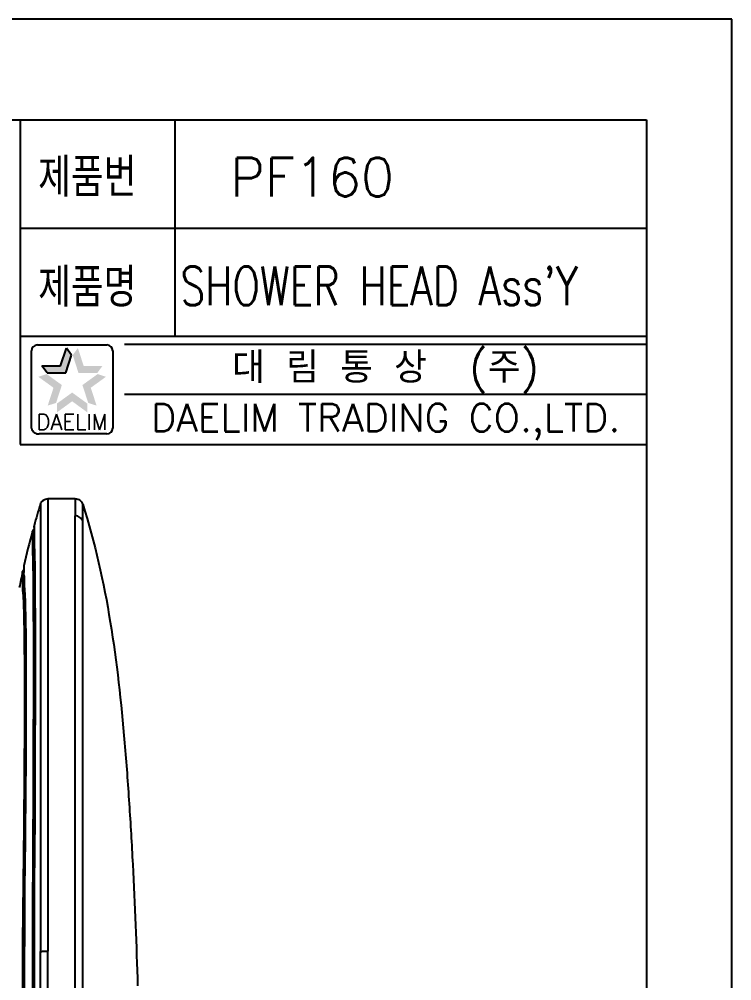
# Model space of a CAD drawing. Extents: x 60834 to 61254, y -28661 to -28364.
# Drawn here: x 61162.3 to 61254.5, y -28488.8 to -28364.5 of the extents above; entities that cross this region are included whole.
import ezdxf
from ezdxf.enums import TextEntityAlignment as Align

# ---------------------------------------------------------------- set-up
doc = ezdxf.new("R2010")
doc.units = 0
doc.header["$LTSCALE"] = 7
doc.header["$MEASUREMENT"] = 0
doc.layers.get('0').update_dxf_attribs({"color": 2, "linetype": 'CONTINUOUS'})
for name, color, linetype in [('08_ALL_FEATURES', 7, 'CONTINUOUS'), ('DIM', 2, 'CONTINUOUS'), ('TXT', 4, 'CONTINUOUS')]:
    doc.layers.add(name, color=color, linetype=linetype)
doc.styles.add('GHS', font='ROMANS.shx', dxfattribs={"bigfont": 'GHS.shx'})
doc.styles.add('ROMANS', font='romans', dxfattribs={"bigfont": 'GHS.shx'})

# ---------------------------------------------------------------- blocks, each defined once
blk = doc.blocks.new('BORDER')
for p, q in [((1, 1), (0, 1)), ((1, 0), (1, 1))]:
    blk.add_line(p, q)

msp = doc.modelspace()

# ---------------------------------------------------------------- linework, layer by layer
at = {"color": 7}
for p, q in [((61162.46, -28377.49), (61162.46, -28419.49)), ((61182.46, -28377.49), (61182.46, -28405.49)), ((61162.46, -28391.49), (61243.46, -28391.49)), ((61162.46, -28405.49), (61243.46, -28405.49)), ((61162.46, -28419.49), (61243.46, -28419.49))]:
    msp.add_line(p, q, dxfattribs=at)
at = {"color": 2, "linetype": 'Continuous'}
for p, q in [((61164.69, -28406.61), (61173.69, -28406.61)), ((61175.96, -28406.49), (61243.46, -28406.49)), ((61163.94, -28417.36), (61163.94, -28407.36)), ((61174.44, -28407.36), (61174.44, -28417.36)), ((61175.96, -28412.99), (61243.46, -28412.99)), ((61173.69, -28418.11), (61164.94, -28418.11))]:
    msp.add_line(p, q, dxfattribs=at)
at = {"color": 2}
for p, q in [((61167.7, -28409.31), (61168.45, -28407)), ((61168.37, -28410.23), (61169.12, -28407.92)), ((61169.12, -28407.92), (61168.45, -28407)), ((61165.28, -28409.31), (61167.7, -28409.31)), ((61165.94, -28410.23), (61165.28, -28409.31)), ((61165.94, -28410.23), (61168.37, -28410.23))]:
    msp.add_line(p, q, dxfattribs=at)
at = {"color": 2, "linetype": 'Continuous'}
for centre, radius, start, end in [((61164.69, -28407.36), 0.75, 90, 180), ((61173.69, -28407.36), 0.75, 0, 90), ((61164.82, -28417.23), 0.884, 188.1301, 278.1301), ((61173.69, -28417.36), 0.75, 270, 0)]:
    msp.add_arc(centre, radius, start, end, dxfattribs=at)
at = {"color": 2}
for points in [[(61167.7, -28409.31), (61168.37, -28410.23), (61168.45, -28407), (61169.12, -28407.92)], [(61169.93, -28407), (61169.27, -28407.92), (61170.68, -28409.31), (61170.01, -28410.23)], [(61165.28, -28409.31), (61165.94, -28410.23), (61167.7, -28409.31), (61168.37, -28410.23)], [(61170.68, -28409.31), (61170.01, -28410.23), (61173.11, -28409.31), (61172.44, -28410.23)], [(61166.78, -28412.14), (61167.86, -28411.79), (61164.82, -28410.72), (61165.9, -28410.37)], [(61173.56, -28410.72), (61172.49, -28410.37), (61171.6, -28412.14), (61170.52, -28411.79)], [(61166.03, -28414.45), (61167.11, -28414.1), (61166.78, -28412.14), (61167.86, -28411.79)], [(61171.6, -28412.14), (61170.52, -28411.79), (61172.35, -28414.45), (61171.27, -28414.1)], [(61169.19, -28413.89), (61169.19, -28412.76), (61167.23, -28415.32), (61167.23, -28414.18)], [(61171.15, -28415.32), (61171.15, -28414.18), (61169.19, -28413.89), (61169.19, -28412.76)]]:
    msp.add_solid(points, dxfattribs=at)
at = {"layer": '08_ALL_FEATURES', "color": 7, "linetype": 'Continuous'}
for p, q in [((61169.6, -28426.49), (61166.05, -28426.49)), ((61166.05, -28426.49), (61166.06, -28484.97)), ((61169.6, -28426.49), (61169.6, -28428.7)), ((61165.1, -28427.18), (61165.11, -28430.42)), ((61170.55, -28429.41), (61170.56, -28427.19)), ((61169.6, -28504.61), (61169.6, -28428.7)), ((61164.25, -28430.04), (61164.26, -28430.42)), ((61164.25, -28430.04), (61164.25, -28430.04)), ((61164.26, -28429.97), (61164.27, -28430.21)), ((61164.26, -28430.42), (61164.26, -28430.67)), ((61164.27, -28430.21), (61164.27, -28430.27)), ((61164.27, -28430.27), (61164.27, -28430.44)), ((61164.27, -28430.44), (61164.27, -28430.84)), ((61165.11, -28430.42), (61165.11, -28430.67)), ((61170.56, -28504.65), (61170.55, -28429.4)), ((61164.09, -28432.48), (61164.07, -28430.67)), ((61165.11, -28430.67), (61165.12, -28435.5)), ((61164.29, -28432.92), (61164.29, -28433)), ((61164.3, -28432.92), (61164.3, -28433)), ((61164.3, -28433), (61164.3, -28433.01)), ((61164.31, -28433.61), (61164.34, -28434.35)), ((61162.93, -28435.24), (61162.94, -28435.63)), ((61162.93, -28435.24), (61162.93, -28435.24)), ((61162.94, -28435.18), (61162.94, -28435.41)), ((61162.94, -28435.41), (61162.95, -28435.68)), ((61162.82, -28437.66), (61162.78, -28435.88)), ((61162.94, -28435.63), (61162.95, -28435.88)), ((61162.95, -28435.69), (61162.96, -28436.04)), ((61165.12, -28435.5), (61165.1, -28485.04)), ((61163.01, -28438.17), (61163.02, -28438.1)), ((61163.01, -28438.1), (61163.01, -28438.18)), ((61163.01, -28438.18), (61163.01, -28438.17)), ((61163.14, -28441.27), (61163.15, -28441.57)), ((61164.34, -28470.68), (61164.29, -28477.84)), ((61163.1, -28471.71), (61163.09, -28472.65)), ((61162.87, -28478.54), (61162.87, -28478.47)), ((61163.01, -28478.47), (61163.02, -28478.46)), ((61163.01, -28478.47), (61163.01, -28478.47)), ((61164.11, -28477.92), (61164.11, -28477.84)), ((61164.3, -28477.83), (61164.29, -28477.84)), ((61166.07, -28580.16), (61166.06, -28484.97))]:
    msp.add_line(p, q, dxfattribs=at)
for points in [[(61164.34, -28434.35), (61164.38, -28440.47), (61164.39, -28445)], [(61163.09, -28439.37), (61163.14, -28441.61), (61163.19, -28444.81), (61163.21, -28448.87), (61163.21, -28453.74), (61163.19, -28459.28), (61163.15, -28465.46), (61163.09, -28472.05), (61163.01, -28478.47)], [(61164.39, -28445), (61164.38, -28456.59), (61164.34, -28470.68)], [(61163.01, -28478.47), (61162.95, -28502.2), (61162.94, -28526.48), (61162.95, -28550.77)], [(61164.29, -28477.84), (61164.26, -28504.46), (61164.26, -28526.49)]]:
    msp.add_lwpolyline(points, dxfattribs=at)
for centre, radius, start, end in [((61250.76, -28454.47), 89.9, 162.3332, 164.1871), ((61261.81, -28457.5), 101.36, 164.6492, 167.2778), ((61157.36, -28433.41), 6.96, 3.6535, 4.0692), ((61275.1, -28460.52), 114.98, 167.6298, 168.6851), ((61099.85, -28437.74), 63.13, 1.1651, 1.5461), ((61157.32, -28438.71), 5.73, 5.6223, 6.0973), ((59051.52, -28451.01), 2111.68, 359.25508, 359.41283), ((59787.74, -28466.28), 1376.61, 359.5193, 359.74663), ((61556.94, -28483.6), 393.95, 179.2521, 179.4031), ((61751.17, -28482.75), 586.89, 179.52042, 179.87036), ((64518.17, -28486.22), 3353.89, 179.91802, 180.06222)]:
    msp.add_arc(centre, radius, start, end, dxfattribs=at)
for points, knots in [([(61165.1, -28427.18), (61165.17, -28426.99), (61165.42, -28426.62), (61165.85, -28426.49), (61166.05, -28426.49)], [0, 0, 0, 0, 0.49992, 1, 1, 1, 1]), ([(61169.6, -28426.49), (61169.81, -28426.49), (61170.24, -28426.63), (61170.49, -28426.99), (61170.56, -28427.19)], [0, 0, 0, 0, 0.500525, 1, 1, 1, 1]), ([(61170.55, -28427.18), (61172.14, -28432.16), (61174.41, -28442.42), (61175.8, -28455.45), (61176.58, -28465.91), (61177.19, -28476.37), (61177.49, -28484.22), (61177.66, -28489.45)], [0, 0, 0, 0, 0.24921, 0.499763, 0.625021, 0.750081, 1, 1, 1, 1]), ([(61170.55, -28429.4), (61170.49, -28429.2), (61170.23, -28428.84), (61169.8, -28428.7), (61169.6, -28428.7)], [0, 0, 0, 0, 0.499178, 1, 1, 1, 1]), ([(61164.27, -28430.84), (61164.27, -28431.14), (61164.29, -28431.83), (61164.27, -28432.52), (61164.3, -28432.92)], [0, 0, 0, 0, 0.42576, 1, 1, 1, 1]), ([(61164.09, -28432.97), (61164.09, -28432.92), (61164.09, -28432.76), (61164.09, -28432.6), (61164.09, -28432.48)], [0, 0, 0, 0, 0.261327, 1, 1, 1, 1]), ([(61164.11, -28433.62), (61164.11, -28433.56), (61164.09, -28433.35), (61164.09, -28433.13), (61164.09, -28432.97)], [0, 0, 0, 0, 0.262108, 1, 1, 1, 1]), ([(61164.31, -28432.97), (61164.31, -28433.02), (61164.32, -28433.27), (61164.33, -28433.53), (61164.33, -28433.73)], [0, 0, 0, 0, 0.204798, 1, 1, 1, 1]), ([(61164.11, -28433.62), (61164.12, -28433.57), (61164.17, -28433.49), (61164.26, -28433.45), (61164.31, -28433.44)], [0, 0, 0, 0, 0.493469, 1, 1, 1, 1]), ([(61164.11, -28477.84), (61164.14, -28475.09), (61164.17, -28469.73), (61164.19, -28461.96), (61164.22, -28454.8), (61164.23, -28448.44), (61164.22, -28443.06), (61164.2, -28439.25), (61164.18, -28436.8), (61164.17, -28435.44), (61164.15, -28434.41), (61164.13, -28433.84), (61164.11, -28433.62)], [0, 0, 0, 0, 0.186292, 0.363556, 0.527103, 0.672183, 0.795147, 0.892284, 0.930576, 0.961348, 0.984513, 1, 1, 1, 1]), ([(61164.33, -28433.73), (61164.34, -28433.79), (61164.34, -28434.09), (61164.34, -28434.39), (61164.35, -28434.62)], [0, 0, 0, 0, 0.224295, 1, 1, 1, 1]), ([(61164.35, -28434.62), (61164.39, -28438.87), (61164.4, -28446.45), (61164.39, -28455.9), (61164.37, -28463.08), (61164.36, -28466.95), (61164.35, -28468.93)], [0, 0, 0, 0, 0.372188, 0.661975, 0.826425, 1, 1, 1, 1]), ([(61162.92, -28435.71), (61162.9, -28435.72), (61162.84, -28435.76), (61162.8, -28435.83), (61162.78, -28435.88)], [0, 0, 0, 0, 0.258225, 1, 1, 1, 1]), ([(61162.97, -28436.46), (61162.97, -28436.54), (61162.97, -28436.88), (61162.97, -28437.23), (61162.98, -28437.49)], [0, 0, 0, 0, 0.22233, 1, 1, 1, 1]), ([(61162.83, -28438.17), (61162.82, -28438.13), (61162.82, -28437.96), (61162.82, -28437.79), (61162.82, -28437.66)], [0, 0, 0, 0, 0.261975, 1, 1, 1, 1]), ([(61162.98, -28437.49), (61162.98, -28437.54), (61162.99, -28437.74), (61163, -28437.94), (61163.02, -28438.1)], [0, 0, 0, 0, 0.23868, 1, 1, 1, 1]), ([(61162.87, -28438.79), (61162.86, -28438.74), (61162.84, -28438.53), (61162.83, -28438.33), (61162.83, -28438.18)], [0, 0, 0, 0, 0.261891, 1, 1, 1, 1]), ([(61163.04, -28438.61), (61163, -28438.62), (61162.92, -28438.67), (61162.88, -28438.75), (61162.87, -28438.79)], [0, 0, 0, 0, 0.508432, 1, 1, 1, 1]), ([(61162.87, -28478.47), (61162.9, -28476), (61162.96, -28471.18), (61163.02, -28464.21), (61163.06, -28457.78), (61163.07, -28452.07), (61163.06, -28447.25), (61163.03, -28443.83), (61162.99, -28441.64), (61162.96, -28440.42), (61162.92, -28439.51), (61162.89, -28439), (61162.87, -28438.79)], [0, 0, 0, 0, 0.186508, 0.364102, 0.527515, 0.672593, 0.795429, 0.892506, 0.93076, 0.961429, 0.984504, 1, 1, 1, 1]), ([(61163.02, -28438.14), (61163.03, -28438.18), (61163.04, -28438.37), (61163.06, -28438.55), (61163.06, -28438.7)], [0, 0, 0, 0, 0.209967, 1, 1, 1, 1]), ([(61163.06, -28438.7), (61163.07, -28438.76), (61163.08, -28439.02), (61163.09, -28439.28), (61163.1, -28439.48)], [0, 0, 0, 0, 0.222571, 1, 1, 1, 1]), ([(61163.1, -28439.48), (61163.1, -28439.61), (61163.12, -28440.21), (61163.13, -28440.8), (61163.14, -28441.27)], [0, 0, 0, 0, 0.217296, 1, 1, 1, 1]), ([(61163.15, -28441.57), (61163.18, -28443.28), (61163.21, -28447.31), (61163.21, -28454.17), (61163.18, -28462.51), (61163.13, -28468.52), (61163.1, -28471.71)], [0, 0, 0, 0, 0.169948, 0.401733, 0.682574, 1, 1, 1, 1]), ([(61164.35, -28468.93), (61164.35, -28469.22), (61164.34, -28470.36), (61164.34, -28471.51), (61164.34, -28472.37)], [0, 0, 0, 0, 0.248139, 1, 1, 1, 1]), ([(61162.87, -28574.43), (61162.84, -28572.43), (61162.82, -28568.44), (61162.82, -28560.45), (61162.79, -28550.46), (61162.78, -28538.47), (61162.78, -28526.49), (61162.79, -28514.5), (61162.79, -28504.51), (61162.81, -28496.52), (61162.82, -28490.53), (61162.82, -28484.54), (61162.84, -28480.54), (61162.87, -28478.54)], [0, 0, 0, 0, 0.062524, 0.125022, 0.250014, 0.375007, 0.5, 0.624993, 0.749986, 0.812483, 0.874978, 0.937476, 1, 1, 1, 1]), ([(61162.92, -28478.54), (61162.91, -28478.54), (61162.89, -28478.54), (61162.88, -28478.54), (61162.87, -28478.55)], [0, 0, 0, 0, 0.34192, 1, 1, 1, 1]), ([(61163.01, -28478.53), (61163, -28478.53), (61162.97, -28478.53), (61162.94, -28478.53), (61162.92, -28478.54)], [0, 0, 0, 0, 0.283003, 1, 1, 1, 1]), ([(61164.09, -28490.06), (61164.09, -28489.05), (61164.09, -28485), (61164.1, -28480.95), (61164.11, -28477.92)], [0, 0, 0, 0, 0.250385, 1, 1, 1, 1]), ([(61164.11, -28477.92), (61164.13, -28477.91), (61164.19, -28477.9), (61164.25, -28477.9), (61164.29, -28477.9)], [0, 0, 0, 0, 0.363356, 1, 1, 1, 1]), ([(61163.01, -28479.5), (61162.97, -28482.64), (61162.98, -28488.93), (61162.96, -28495.21), (61162.96, -28498.35)], [0, 0, 0, 0, 0.500057, 1, 1, 1, 1]), ([(61165.1, -28485.04), (61165.15, -28485.02), (61165.27, -28485), (61165.59, -28484.97), (61165.86, -28484.97), (61166.06, -28484.97)], [0, 0, 0, 0, 0.146684, 0.381833, 1, 1, 1, 1]), ([(61165.11, -28580.02), (61165.1, -28572.14), (61165.1, -28560.29), (61165.1, -28544.48), (61165.11, -28528.62), (61165.09, -28508.8), (61165.1, -28492.95), (61165.1, -28485.04)], [0, 0, 0, 0, 0.249022, 0.374133, 0.499406, 0.750019, 1, 1, 1, 1])]:
    msp.add_open_spline(points, degree=3, knots=knots, dxfattribs=at)
for points in [[(61164.26, -28430.49), (61164.21, -28430.5), (61164.16, -28430.53), (61164.12, -28430.57)], [(61164.12, -28430.57), (61164.1, -28430.6), (61164.08, -28430.64), (61164.07, -28430.67)]]:
    msp.add_open_spline(points, degree=3, dxfattribs=at)
at = {"layer": 'TXT'}
for p, q in [((60865.46, -28377.49), (61243.46, -28377.49)), ((61243.46, -28377.49), (61243.46, -28651.49))]:
    msp.add_line(p, q, dxfattribs=at)

# ---------------------------------------------------------------- block references
at = {"xscale": 420, "yscale": 297, "zscale": 420}
msp.add_blockref('BORDER', (60834.46, -28661.49), dxfattribs=at)

# ---------------------------------------------------------------- texts
at = {"color": 7, "style": 'GHS'}
msp.add_text('PF160', height=5, dxfattribs=at).set_placement((61200.21, -28384.91), align=Align.MIDDLE)
at = {"style": 'GHS', "width": 0.75}
msp.add_text("SHOWER HEAD Ass'Y", height=5, dxfattribs=at).set_placement((61183.18, -28401.48))
at = {"color": 7, "linetype": 'Continuous'}
for s, height, style, p in [('대 림 통 상  (주)', 4, 'GHS', (61209.72, -28409.8)), ('DAELIM TRADING CO.,LTD.', 3.6, 'ROMANS', (61209.72, -28416.56))]:
    msp.add_text(s, height=height, dxfattribs=dict(at, style=style)).set_placement(p, align=Align.MIDDLE)
at = {"color": 2, "linetype": 'Continuous', "style": 'ROMANS'}
msp.add_text('DAELIM', height=2, dxfattribs=at).set_placement((61169.19, -28417.56), align=Align.CENTER)
at = {"layer": 'DIM', "style": 'GHS', "width": 0.8}
for s, p in [('제품번', (61164.8, -28387.44)), ('제품명', (61164.8, -28401.68))]:
    msp.add_text(s, height=5, dxfattribs=at).set_placement(p)

doc.saveas('drawing.dxf')
